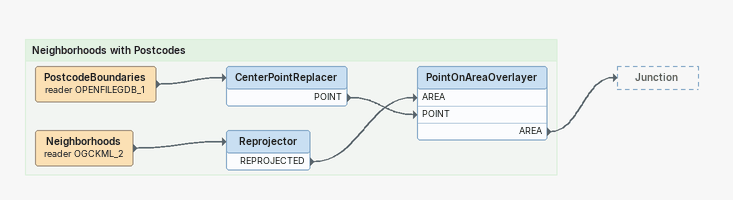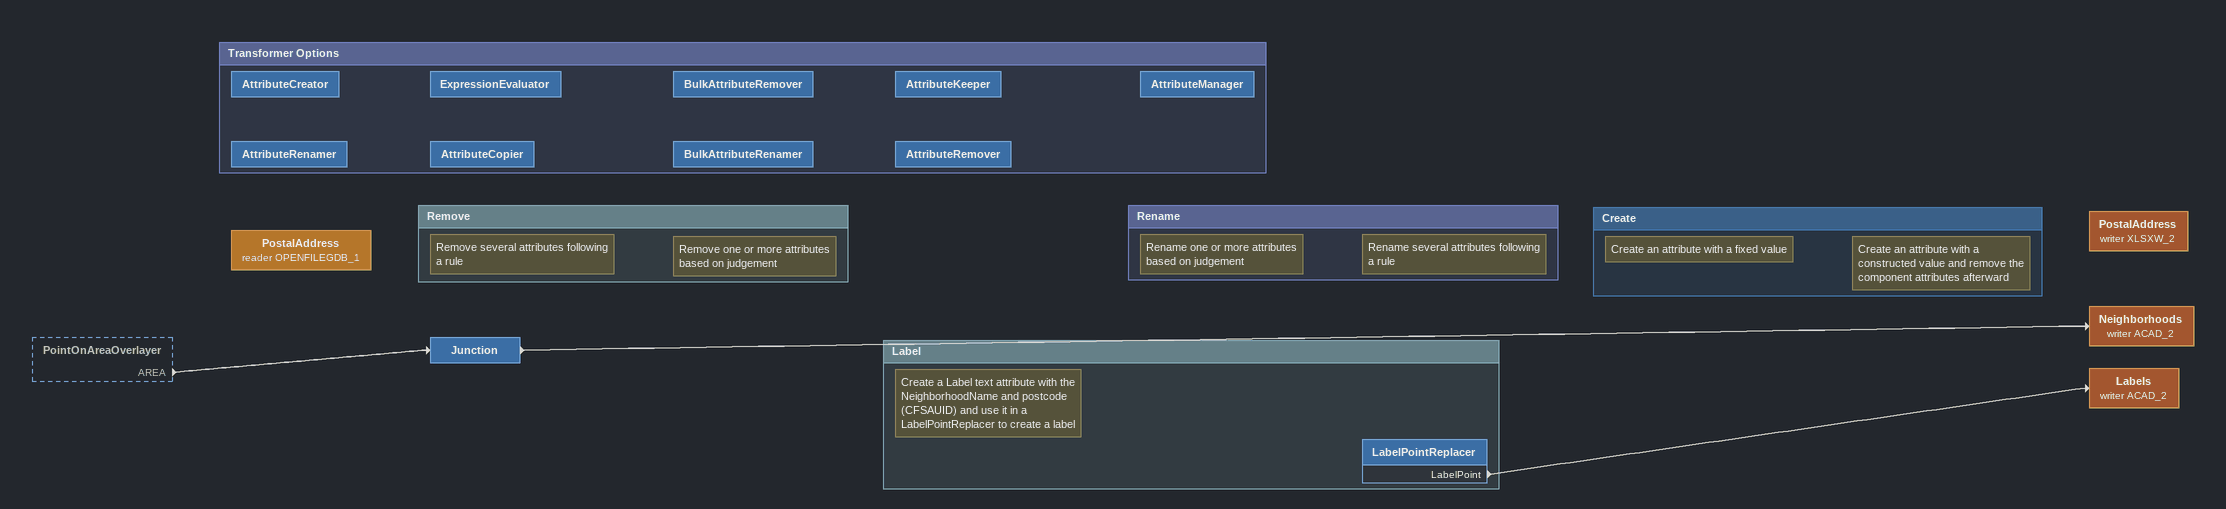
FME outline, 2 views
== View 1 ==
Bookmark: Neighborhoods with Postcodes
PostcodeBoundaries (reader OPENFILEGDB_1)
    -> CenterPointReplacer
CenterPointReplacer
    POINT -> PointOnAreaOverlayer [POINT]
Neighborhoods (reader OGCKML_2)
    -> Reprojector
Reprojector
    REPROJECTED -> PointOnAreaOverlayer [AREA]
PointOnAreaOverlayer
    AREA -> Junction

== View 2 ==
PointOnAreaOverlayer [outside]
    AREA -> Junction
PostalAddress (reader OPENFILEGDB_1)
Junction
    -> Neighborhoods (writer ACAD_2)
Neighborhoods (writer ACAD_2)
Labels (writer ACAD_2)
PostalAddress (writer XLSXW_2)

Bookmark: Transformer Options
AttributeCreator
AttributeRenamer
ExpressionEvaluator
AttributeCopier
BulkAttributeRemover
BulkAttributeRenamer
AttributeKeeper
AttributeRemover
AttributeManager

Bookmark: Label
Note: Create a Label text attribute with the NeighborhoodName and postcode (CFSAUID) and use it in a LabelPointReplacer to create a label
LabelPointReplacer
    LabelPoint -> Labels (writer ACAD_2)

Bookmark: Remove
Note: Remove several attributes following a rule
Note: Remove one or more attributes based on judgement

Bookmark: Rename
Note: Rename one or more attributes based on judgement
Note: Rename several attributes following a rule

Bookmark: Create
Note: Create an attribute with a fixed value
Note: Create an attribute with a constructed value and remove the component attributes afterward
